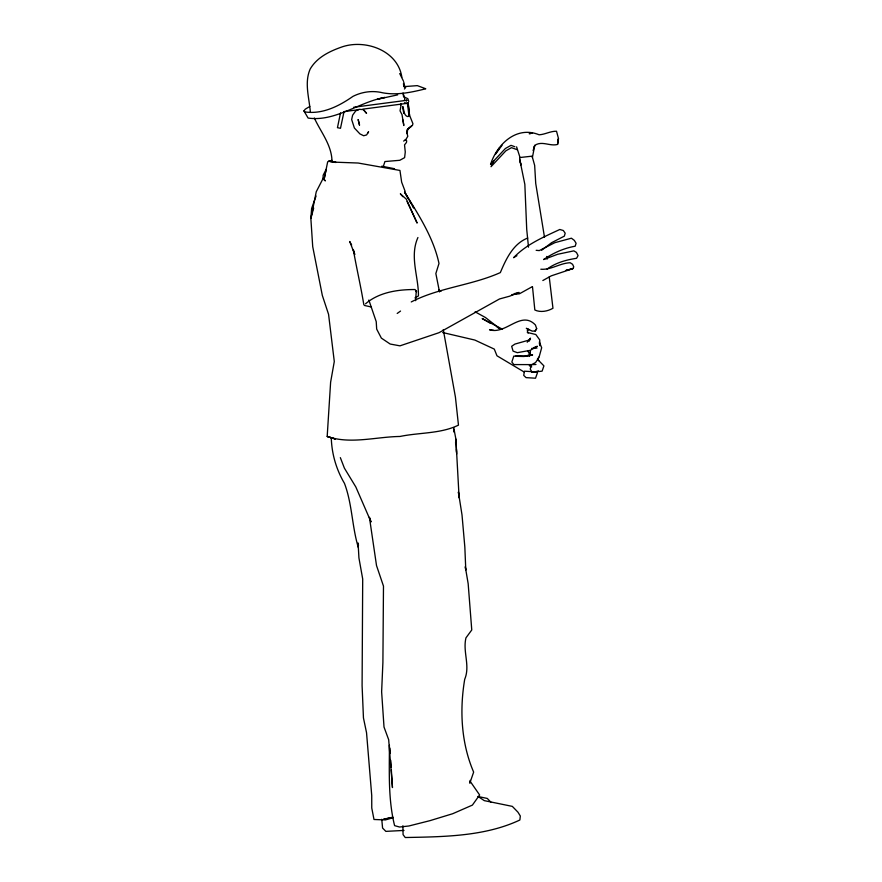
<?xml version="1.0" encoding="UTF-8"?>
<svg xmlns="http://www.w3.org/2000/svg" width="882" height="882" viewBox="0 0 882 882"><rect width="100%" height="100%" fill="white"/><g stroke="black" fill="none" stroke-linecap="round" stroke-linejoin="round"><path stroke-width="1.32" d="M389.403 745.257C389.381 772.059 388.08 799.456 394.596 825.64L399.579 827.029L408.895 825.982L429.931 820.668L452.72 813.711L472.388 805.112L479.632 794.98L470.117 781.232L469.908 782.962L473.645 772.103C461.165 743.096 459.489 710.175 464.715 679.272C470.415 665.656 462.587 651.842 465.95 637.873L471.76 629.968L468.166 583.708L465.255 566.564M402.644 107.141L402.887 106.49L404.43 113.227L403.78 113.315L402.732 107.703L403.383 107.626M415.665 300.685L416.271 290.553L416.547 291.788L415.08 289.539C397.848 289.472 378.995 292.207 365.545 303.816M404.54 100.294L404.728 97.715L403.008 93.327M455.553 443.205L455.895 439.137L453.712 427.605M537.392 372.932L535.528 378.213L526.058 377.628L523.71 375.379L524.481 371.201L531.295 371.598M456.468 452.312L455.895 439.137L459.125 497.856M469.908 782.962L470.194 780.372M528.505 247.158L526.719 229.397L524.845 184.393L519.663 159.058L519.95 157.525L531.504 156.224M529.498 356.427L530.402 351.444L529.354 354.818L525.143 356.339L515.507 356.317L523.996 356.482L532.585 354.939L525.143 356.339L513.776 356.108L511.847 362.017L513.831 364.575L531.758 364.608L535.606 362.502L539.012 357.353L541.68 347.728L539.332 342.062M532.386 157.525L534.757 145.398C542.121 140.425 550.026 146.677 557.766 144.372L558.427 138.331L556.52 131.242C550.379 131.076 545.164 134.461 539.123 134.792C516.587 125.509 497.183 143.987 490.546 164.394L505.397 148.496L510.998 145.354L514.89 146.743M324.047 179.597L326.175 169.355L323.154 175.264L323.11 178.594L325.403 180.876L324.047 179.597L327.685 161.759L331.83 160.348M408.785 101.441L407.837 98.674L404.518 97.152M340.507 112.918L337.453 127.681L340.496 128.298L344.024 111.606L358.798 109.677M313.65 208.119L310.861 218.482L312.713 246.618L322.316 295.393L328.567 314.334L334.289 361.521L330.618 382.237L327.189 436.447L335.149 438.971L327.189 436.447C350.375 444.561 376.019 436.788 399.976 436.469C419.226 432.434 440.702 433.867 458.464 425.124L455.421 397.054L443.271 329.57M538.604 357.144L537.833 359.911L537.469 358.875L538.814 360.727M417.925 237.512C409.402 256.519 418.597 276.507 418.454 295.922L414.948 297.929M383.042 167.337L384.927 161.549L399.789 160.292L404.618 157.635L405.268 151.991L404.529 144.869L406.437 142.509L406.701 140.855L405.422 139.665M316.054 196.025L311.633 208.428L310.861 218.482L316.252 191.758L323.507 177.679M533.831 147.889L534.757 145.398L533.092 150.568M529.167 341.18L530.479 338.159L527.193 342.227M407.385 102.687L408.884 115.134L409.535 115.057L408.09 102.621L409.469 115.024C408.366 118.519 404.959 115.377 404.452 113.205L403.835 113.282M493.975 160.557L491.031 166.698L505.882 150.8L511.483 147.669L517.194 149.697M367.607 133.303L368.588 131.716L366.614 134.924L363.682 135.751L359.911 133.888L354.388 128.011L351.664 119.544L352.624 115.189L355.711 110.9L359.073 109.313L363.395 109.622L366.559 113.337L364.189 110.548M493.6 330.331L489.565 329.769C506.169 334.962 520.986 309.836 535.407 324.973L536.675 328.633L535.165 331.048L532.221 331.114L526.3 328.336L528.296 329.118M535.165 331.048L536.675 328.633M499.532 147.757L495.53 153.997L502.034 145.343M397.716 94.859L377.65 99.225L384.717 97.428C358.676 102.147 335.314 121.981 308.105 118.067L303.937 110.912L305.282 109.159L309.803 106.446M400.351 104.848L401.343 103.624L400.053 110.856L402.005 114.583L403.813 125.52L402.997 119.974M404.419 89.016L405.676 87.494M541.636 250.245L551.603 242.682L564.348 236.133L565.186 233.212L563.355 230.533L559.805 229.474C543.444 237.126 526.278 244.38 513.578 257.709L516.929 255.681M397.198 313.452L400.538 311.059M547.072 269.109C555.605 262.781 566.189 259.881 576.574 258.294L578.063 255.582L576.42 252.406L573.818 250.863L557.622 254.292L543.61 259.562C553.069 253.035 563.841 248.184 575.196 246.21L576.089 243.278L574.314 240.367L571.415 238.206L554.855 242.671L539.266 250.598L536.157 250.312M532.21 286.705L519.465 293.772L511.847 294.632M529.299 329.515L527.26 330.728L528.142 333.054M542.838 280.531L551.294 275.834L572.771 268.668L573.785 266.904L572.572 264.291L570.191 262.737C559.971 263.112 550.996 270.101 540.82 269.231M529.707 339.901L514.945 344.068L511.67 346.284L513.07 351.124L517.337 352.679L530.291 350.33L537.37 346.262L533.963 347.541M527.712 238.041C513.126 243.686 506.036 259.088 500.337 272.593C471.661 285.415 439.324 287.499 411.255 301.942M529.85 133.678L532.496 132.917L529.211 133.755M393.118 817.757L385.423 819.907L373.99 819.488L371.763 808L371.73 795.542L366.537 732.722L363.45 717.915L362.094 685.623L362.7 579L358.93 557.92L358.092 542.992L358.511 545.484M514.206 293.684L519.101 292.449L509.587 296.209L499.51 298.965L439.027 332.69L399.976 345.843L390.175 344.035L381.355 338.104L376.68 329.096L376.228 321.643L368.841 300.034M392.777 817.173L383.571 819.268L392.931 817.405M353.682 107.262L406.966 100.272L406.238 100.702L406.547 100.096L406.481 100.868M362.844 109.148L407.319 103.315M407.539 103.988L408.179 103.9L404.463 102.731M403.769 86.645L417.329 85.631L425.763 88.773C411.751 92.268 397.132 95.477 382.711 92.808C372.678 90.306 362.182 91.75 352.976 96.359C339.03 106.138 322.481 114.528 304.985 111.926L303.937 110.912M531.692 348.401L536.984 348.048M404.011 830.425L385.853 831.373L382.579 828.055L381.763 819.257M535.991 364.487L531.449 364.674L530.236 369.062L532.1 372.226L542.11 371.168L543.929 365.876L538.218 360.065M333.583 162.123L358.147 163.027L399.954 170.446L401.652 182.166L405.092 191.24L404.584 191.978L407.738 197.921M403.647 141.098L406.106 139.124L407.793 136.302L406.999 133.116L407.385 129.522L411.508 126.049L407.385 129.522L407.021 133.546L407.804 129.103L412.489 125.343L412.919 123.667L408.752 113.249M442.687 332.536L474.825 340.055L494.295 349.107L496.974 355.799L524.095 371.972M381.785 166.18L394.53 168.727M477.901 796.468L487.294 798.442L490.899 802.245M371.201 306.958L364.564 305.492L363.814 304.665C360.804 286.22 356.56 268.227 353.351 249.804L354.762 254.49L349.702 241.492L351.653 245.031M527.293 332.448L535.815 334.51L539.74 339.912L539.839 345.656L539.354 343.296M330.882 161.77L328.622 161.152L336.119 162.442L332.018 162.079C332.029 145.232 320.883 132.333 314.334 118.034M529.288 365.71L531.714 366.846M502.453 329.24L482.189 318.545L490.26 323.187M475.111 311.82L485.486 317.542L499.466 328.501L497.172 327.178M438.729 289.88L441.055 291.247M478.474 796.733L484.251 800.624L512.332 806.38L517.932 812.157L520.314 815.982L519.884 819.995C484.802 836.544 443.392 836.764 405.257 837.525L403.074 834.659L402.887 825.739M402.876 196.708L400.34 193.808L406.326 199.178L417.12 223.058L407.109 201.548M409.744 201.272L411.078 203.51M412.412 205.749L413.757 207.987L404.584 191.978C418.344 214.591 433.371 237.203 438.993 263.475L435.851 273.53L439.512 291.92M532.1 156.158L534.657 165.397L535.727 183.456L544.514 237.357M527.668 350.573L529.685 354.564M403.537 83.966L404.695 86.271M399.722 73.559L403.35 80.868M403.394 83.867L404.706 87.02L403.713 81.85M340.342 457.637L344.399 468.144L355.832 486.974L371.024 521.923L369.426 517.326L376.515 565.56L383.483 586.122L382.898 662.558L381.63 691.819L384.012 727.044L388.686 739.744L392.468 787.56L391.343 769.854M401.85 77.23C397.87 50.098 364.398 38.576 340.97 47.286C328.975 51.542 316.737 57.672 310.144 69.094C304.18 82.864 309.218 97.792 310.354 112.036M516.598 146.853L519.939 157.25M358.434 547.832C351.918 526.719 352.315 504.151 344.465 483.369C336.285 469.467 331.731 453.888 331.279 437.759M520.182 161.45L520.942 164.967L519.663 159.058M465.354 567.479L465.795 570.07L464.836 547.049L462.014 514.967L458.397 492.046L458.971 496.687M403.052 93.183L403.636 97.031M546.796 256.442L547.116 259.165M549.232 276.893L552.959 308.237C547.821 311.324 540.412 312.702 534.834 309.99L532.496 286.771M389.943 748.057L390.296 753.504M390.726 760.317L391.167 767.12M456.479 449.412L456.689 454.021M453.8 429.313L453.866 431.982M558.46 138.728L557.865 143.016L558.471 138.728M572.771 268.668L566.112 270.355L572.771 268.668M538.527 371.256L532.1 372.226L538.527 371.256M359.514 125.123L358.18 119.665L359.514 125.123"/></g></svg>
